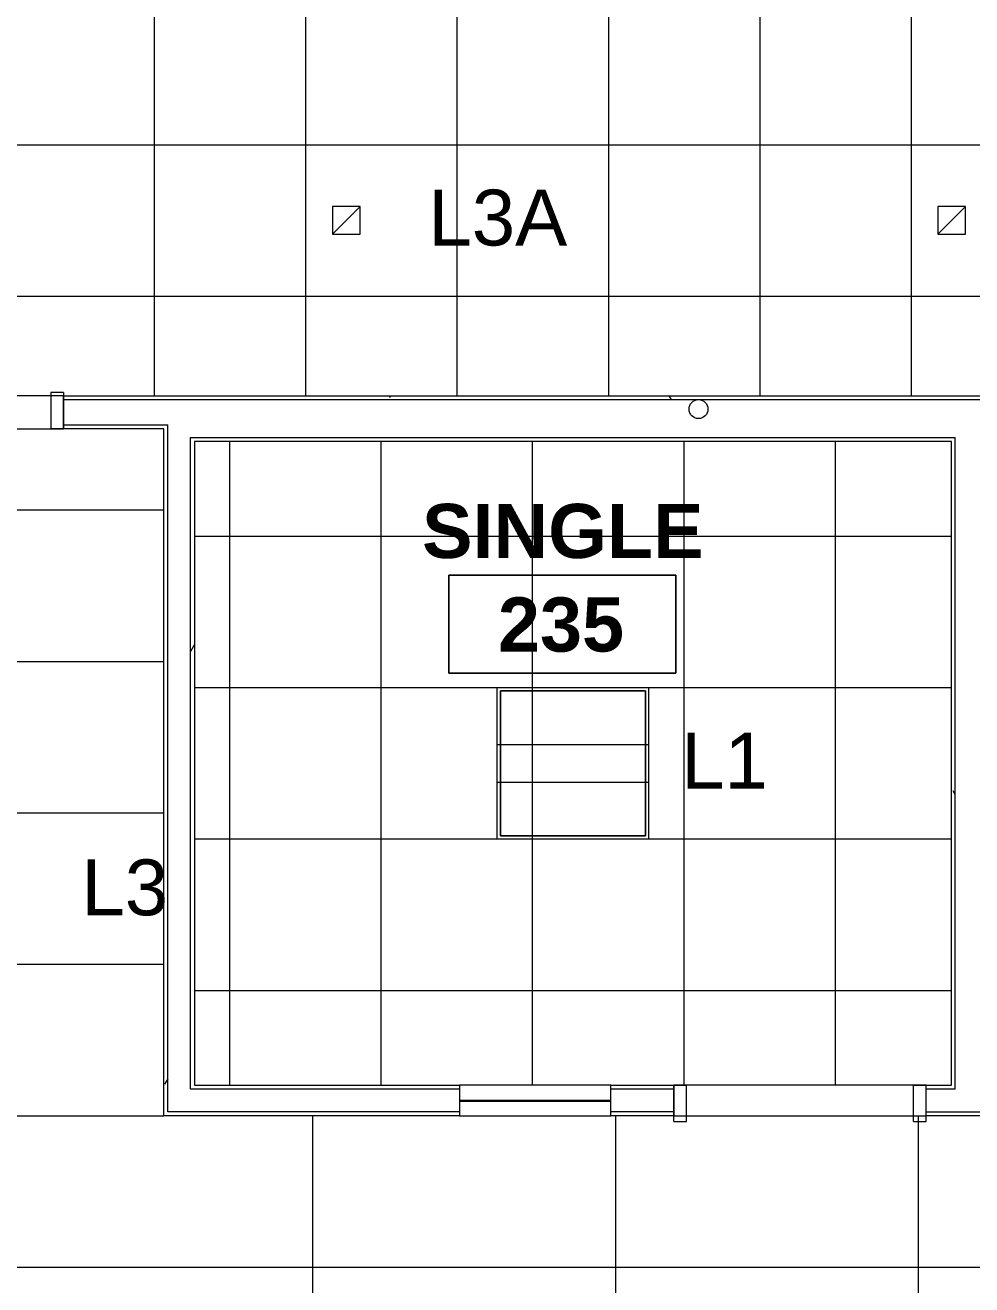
# Model space of a CAD drawing. Header units: inches. Extents: x -24 to 3083, y 122 to 13691.
# Drawn here: x 2030.5 to 2180.6, y 12440.1 to 12639.7 of the extents above; entities that cross this region are included whole.
import ezdxf

# ---------------------------------------------------------------- set-up
doc = ezdxf.new("R2010")
doc.units = ezdxf.units.IN
doc.header["$MEASUREMENT"] = 0
for name, color, linetype, lineweight in [('X2$0$A-AREA-IDEN', 2, 'Continuous', 9), ('X2$0$A-CLNG-PATT', 13, 'Continuous', 13), ('X2$0$A-DETL', 90, 'Continuous', 13), ('X2$0$A-DOOR', 31, 'Continuous', 13), ('X2$0$A-DOOR-FRAM', 31, 'Continuous', 20), ('X2$0$A-GLAZ', 151, 'Continuous', 13), ('X2$0$A-WALL', 113, 'Continuous', 13), ('X2$0$A-WALL-PATT', 111, 'Continuous', 13), ('X2$0$E-LITE-EQPM', 33, 'Continuous', 9), ('X2$0$E-LITE-EQPM-IDEN', 33, 'Continuous', 9), ('X2$0$I-WALL', 2, 'Continuous', 9)]:
    doc.layers.add(name, color=color, linetype=linetype, lineweight=lineweight)
doc.styles.add('X2$0$Arial_3', font='arial.ttf', dxfattribs={"height": 8.851796})
doc.styles.add('X2$0$Swis721 Lt BT_B', font='', dxfattribs={"height": 8.583975})
doc.styles.get('X2$0$Swis721 Lt BT_B').set_extended_font_data('Swis721 Lt BT', bold=True)
pattern_1 = [(0, (0, 0), (30.72, 7.68), [1.267, -21.773, 1.267, -21.773, -122.88]), (0, (0, 0), (30.72, 7.68), [-46.08, 1.267, -44.813, 1.267, -21.773, -53.76]), (0, (0, 0), (30.72, 7.68), [-115.2, 1.267, -14.093, 1.267, -37.133]), (120, (11.52, 3.84), (-22.0110751, 22.7643004), [1.267, -21.773, 1.267, -21.773, -122.88]), (120, (11.52, 3.84), (-22.0110751, 22.7643004), [-46.08, 1.267, -44.813, 1.267, -21.773, -53.76]), (120, (11.52, 3.84), (-22.0110751, 22.7643004), [-115.2, 1.267, -14.093, 1.267, -37.133]), (240, (15.36, 19.2), (-8.7089249, -30.4443004), [1.267, -21.773, 1.267, -21.773, -122.88]), (240, (15.36, 19.2), (-8.7089249, -30.4443004), [-46.08, 1.267, -44.813, 1.267, -21.773, -53.76]), (240, (15.36, 19.2), (-8.7089249, -30.4443004), [-115.2, 1.267, -14.093, 1.267, -37.133])]

# ---------------------------------------------------------------- blocks, each defined once
blk = doc.blocks.new('X2$0$Single Flush - OTJ_SOLIDFLUSH_ALUM-5159735-FIRST FLOOR')
at = {"layer": 'X2$0$A-DOOR-FRAM'}
for p, q in [((-20, -3.125), (-20, 2.625)), ((-20, 2.625), (-18, 2.625)), ((-18, -3.125), (-18, 2.625)), ((18.000004, -3.125), (18.000004, 2.625)), ((18.000004, 2.625), (20.000004, 2.625)), ((20.000004, -3.125), (20.000004, 2.625)), ((-20, -3.125), (-18, -3.125)), ((18.000004, -3.125), (20.000004, -3.125))]:
    blk.add_line(p, q, dxfattribs=at)
blk = doc.blocks.new('X2$0$Frameless opening with glazing - 24_ x 96_-4900874-FIRST FLOOR')
at = {"layer": 'X2$0$A-GLAZ', "lineweight": 30}
blk.add_line((-13.5, 0.0625), (10.5, 0.0625), dxfattribs=at)
blk = doc.blocks.new('X2$0$Single Flush - OTJ_SOLIDFLUSH_ALUM-4900816-FIRST FLOOR')
at = {"layer": 'X2$0$A-DOOR-FRAM'}
for p, q in [((-20, -3.3125), (-20, 2.4375)), ((-20, 2.4375), (-18, 2.4375)), ((-18, -3.3125), (-18, 2.4375)), ((18.000004, -3.3125), (18.000004, 2.4375)), ((18.000004, 2.4375), (20.000004, 2.4375)), ((20.000004, -3.3125), (20.000004, 2.4375)), ((-20, -3.3125), (-18, -3.3125)), ((18.000004, -3.3125), (20.000004, -3.3125))]:
    blk.add_line(p, q, dxfattribs=at)
blk = doc.blocks.new('X2$0$L-Ceiling Light - Linear Box - 2_x2_-4960925-FIRST FLOOR')
at = {"layer": 'X2$0$E-LITE-EQPM'}
for p, q in [((-12, -12), (-12, 12)), ((-12, 12), (12, 12)), ((-12, -12), (-12, 12)), ((-12, 12), (12, 12)), ((12, 12), (12, -12)), ((12, 12), (12, -12)), ((-11.5, -11.5), (-11.5, 11.5)), ((-11.5, 11.5), (11.5, 11.5)), ((11.5, 11.5), (-11.5, 11.5)), ((-11.5, 11.5), (-11.5, -11.5)), ((11.5, 11.5), (11.5, -11.5)), ((11.5, -11.5), (11.5, 11.5)), ((-12, 3), (12, 3)), ((-12, -3), (12, -3)), ((11.5, -11.5), (-11.5, -11.5)), ((-11.5, -11.5), (11.5, -11.5)), ((12, -12), (-12, -12)), ((12, -12), (-12, -12))]:
    blk.add_line(p, q, dxfattribs=at)
blk = doc.blocks.new('X2$0$L-Recessed Square Downlight - 4_  black trim-5264487-FIRST FLOOR')
at = {"layer": 'X2$0$E-LITE-EQPM'}
for p, q in [((-2.1875, -2.1875), (-2.1875, 2.1875)), ((-2.1875, 2.1875), (2.1875, 2.1875)), ((-2.1875, 2.1875), (2.1875, -2.1875)), ((2.1875, 2.1875), (2.1875, -2.1875)), ((2.1875, -2.1875), (-2.1875, -2.1875))]:
    blk.add_line(p, q, dxfattribs=at)
blk = doc.blocks.new('X2$0$Room Tag - Room Name and Number-3379422-FIRST FLOOR')
at = {"layer": 'X2$0$A-AREA-IDEN'}
for p, q in [((-0.1881, -0.1636), (-0.1881, -0.0018)), ((-0.1881, -0.0018), (0.1869, -0.0018)), ((0.1869, -0.0018), (-0.1881, -0.0018)), ((-0.1881, -0.0018), (-0.1881, -0.1636)), ((0.1869, -0.0018), (0.1869, -0.1636)), ((0.1869, -0.1636), (0.1869, -0.0018)), ((0.1869, -0.1636), (-0.1881, -0.1636)), ((-0.1881, -0.1636), (0.1869, -0.1636))]:
    blk.add_line(p, q, dxfattribs=at)
blk = doc.blocks.new('X2')
at = {"layer": 'X2$0$A-CLNG-PATT'}
h = blk.add_hatch(dxfattribs=at)
h.set_pattern_fill('FP2_76', color=256, style=0, pattern_type=2)
h.set_pattern_definition([(90, (27154.966, 12956.726), (24, -1e-15), []), (0, (27154.966, 12956.726), (0, -24), [])])
h.paths.add_polyline_path([(27306.16, 12548.67), (27384.86, 12548.67), (27384.86, 12580.98), (27510.37, 12580.98), (27510.37, 13324.8), (27510.24, 13324.8), (27510.24, 13356.11), (26778.81, 13356.11), (26778.81, 13300.99), (27447.32, 13300.99), (27447.32, 12641.36), (26764.63, 12641.36), (26773.57, 12580.98), (27300.86, 12580.98), (27300.86, 12548.67)], flags=0)
h = blk.add_hatch(dxfattribs=at)
h.set_pattern_fill('FP2_72', color=256, style=0, pattern_type=2)
h.set_pattern_definition([(0, (27036.077, 12394.856), (0, -24), []), (270, (27036.077, 12394.856), (-48, -3e-15), [])])
h.paths.add_polyline_path([(27295.99, 12231.09), (27295.99, 12466.86), (26994.03, 12466.86), (26994.02, 12575.73), (26934.12, 12575.73), (26934.12, 12337.09), (26809.71, 12337.09), (26815.76, 12296.23), (26823.31, 12296.23), (26823.31, 12252.96), (26822.31, 12251.96), (26822.31, 12234.02), (26823.31, 12233.02), (26823.31, 12231.09), (27295.62, 12231.09)], flags=0)
h.paths.add_polyline_path([(27175.83, 12341.83), (26988.08, 12341.83), (26988.08, 12346.86), (27269.7, 12346.86), (27269.7, 12341.83), (27206.38, 12341.83)], flags=0)
h = blk.add_hatch(dxfattribs=at)
h.set_pattern_fill('FP2_69', color=256, style=0, pattern_type=2)
h.set_pattern_definition([(180, (27070.906, 12534.73), (3e-15, 24), []), (90, (27070.906, 12534.73), (24, -1e-15), [])])
h.paths.add_polyline_path([(27064.91, 12471.73), (27118.91, 12471.73), (27118.91, 12573.73), (26998.91, 12573.73), (26998.91, 12471.73), (27040.91, 12471.73)], flags=0)
at = {"layer": 'X2$0$A-WALL-PATT', "lineweight": 9}
h = blk.add_hatch(dxfattribs=at)
h.set_pattern_fill('FP2_1', color=256, style=0, pattern_type=2)
h.set_pattern_definition(pattern_1)
h.paths.add_polyline_path([(26978.12, 12580.36), (26994.03, 12580.36), (26994.03, 12580.98), (26978.12, 12580.98)], flags=0)
h.paths.add_polyline_path([(26769.3, 12580.36), (26938.12, 12580.36), (26938.12, 12580.98), (26768.64, 12580.98), (26768.74, 12580.36), (26769.21, 12580.36)], flags=0)
h = blk.add_hatch(dxfattribs=at)
h.set_pattern_fill('FP2_1', color=256, style=0, pattern_type=2)
h.set_pattern_definition(pattern_1)
h.paths.add_polyline_path([(27295.99, 12580.36), (27300.24, 12580.36), (27300.22, 12580.98), (26994.03, 12580.98), (26994.03, 12580.36), (27293.29, 12580.36)], flags=0)
h = blk.add_hatch(dxfattribs=at)
h.set_pattern_fill('FP2_1', color=256, style=0, pattern_type=2)
h.set_pattern_definition(pattern_1)
h.paths.add_polyline_path([(26994.03, 12466.86), (26994.66, 12466.86), (26994.66, 12576.36), (26994.03, 12576.36), (26994.03, 12471.11)], flags=0)
h = blk.add_hatch(dxfattribs=at)
h.set_pattern_fill('FP2_1', color=256, style=0, pattern_type=2)
h.set_pattern_definition(pattern_1)
h.paths.add_polyline_path([(27123.16, 12573.73), (27295.99, 12573.73), (27295.99, 12574.36), (27123.16, 12574.36)], flags=0)
h.paths.add_polyline_path([(27119.47, 12573.73), (27119.53, 12573.73), (27119.51, 12574.36), (26998.28, 12574.36), (26998.28, 12573.73), (27118.91, 12573.73)], flags=0)
h = blk.add_hatch(dxfattribs=at)
h.set_pattern_fill('FP2_1', color=256, style=0, pattern_type=2)
h.set_pattern_definition(pattern_1)
h.paths.add_polyline_path([(26998.91, 12471.11), (26998.91, 12573.73), (26998.28, 12573.73), (26998.28, 12471.11)], flags=0)
h = blk.add_hatch(dxfattribs=at)
h.set_pattern_fill('FP2_1', color=256, style=0, pattern_type=2)
h.set_pattern_definition(pattern_1)
h.paths.add_polyline_path([(27119.47, 12466.86), (27119.53, 12466.86), (27119.53, 12467.48), (27118.91, 12467.48), (27118.91, 12466.86)], flags=0)
h.paths.add_polyline_path([(27118.91, 12471.11), (27119.53, 12471.11), (27119.53, 12573.73), (27118.91, 12573.73), (27118.91, 12471.73)], flags=0)
h = blk.add_hatch(dxfattribs=at)
h.set_pattern_fill('FP2_1', color=256, style=0, pattern_type=2)
h.set_pattern_definition(pattern_1)
h.paths.add_polyline_path([(27177.78, 12466.86), (27177.78, 12467.48), (27167.78, 12467.48), (27167.78, 12466.86)], flags=0)
h.paths.add_polyline_path([(27123.16, 12466.86), (27127.78, 12466.86), (27127.78, 12467.48), (27119.53, 12467.48), (27119.53, 12466.86)], flags=0)
h.paths.add_polyline_path([(27295.99, 12466.86), (27295.98, 12467.48), (27201.78, 12467.48), (27201.78, 12466.86), (27293.29, 12466.86)], flags=0)
at = {"layer": 'X2$0$A-DETL', "lineweight": 9}
blk.add_circle((27078.82, 12578.86), 1.5, dxfattribs=at)
at = {"layer": 'X2$0$A-WALL'}
for p, q in [((26978.12, 12580.36), (27300.24, 12580.36)), ((26978.12, 12576.36), (26994.66, 12576.36)), ((26994.66, 12467.48), (26994.66, 12576.36)), ((26998.28, 12471.11), (26998.28, 12574.36)), ((26998.28, 12574.36), (27119.53, 12574.36)), ((27119.53, 12471.11), (27119.53, 12574.36)), ((27040.91, 12471.11), (26998.28, 12471.11)), ((27074.91, 12471.11), (27064.91, 12471.11)), ((27119.53, 12471.11), (27114.91, 12471.11)), ((27040.91, 12467.48), (26994.66, 12467.48)), ((27074.91, 12467.48), (27064.91, 12467.48)), ((27114.91, 12467.48), (27127.78, 12467.48))]:
    blk.add_line(p, q, dxfattribs=at)
at = {"layer": 'X2$0$I-WALL'}
for p, q in [((26978.12, 12580.98), (26938.12, 12580.98)), ((26938.12, 12575.73), (26978.12, 12575.73)), ((27064.91, 12471.73), (27040.91, 12471.73)), ((27114.91, 12471.73), (27074.91, 12471.73)), ((27040.91, 12466.86), (27064.91, 12466.86)), ((27074.91, 12466.86), (27114.91, 12466.86))]:
    blk.add_line(p, q, dxfattribs=at)
at = {"layer": 'X2$0$I-WALL', "lineweight": 13}
for p, q in [((26978.12, 12575.73), (26978.12, 12580.98)), ((26978.12, 12580.98), (27300.86, 12580.98)), ((26994.03, 12575.73), (26978.12, 12575.73)), ((26994.03, 12466.86), (26994.03, 12575.73)), ((26998.91, 12573.73), (26998.91, 12471.73)), ((27118.91, 12573.73), (26998.91, 12573.73)), ((27118.91, 12471.73), (27118.91, 12573.73)), ((26998.91, 12471.73), (27040.91, 12471.73)), ((27040.91, 12471.73), (27040.91, 12466.86)), ((27064.91, 12471.73), (27074.91, 12471.73)), ((27064.91, 12466.86), (27064.91, 12471.73)), ((27074.91, 12471.73), (27074.91, 12466.86)), ((27114.91, 12471.73), (27118.91, 12471.73)), ((27114.91, 12466.86), (27114.91, 12471.73)), ((27040.91, 12466.86), (26994.03, 12466.86)), ((27074.91, 12466.86), (27064.91, 12466.86)), ((27127.78, 12466.86), (27114.91, 12466.86))]:
    blk.add_line(p, q, dxfattribs=at)
at = {"layer": 'X2$0$A-AREA-IDEN', "xscale": 95.99999999999994, "yscale": 95.99999999999994, "zscale": 95.99999999999994}
blk.add_blockref('X2$0$Room Tag - Room Name and Number-3379422-FIRST FLOOR', (27057.29, 12552.7), dxfattribs=at)
at = {"layer": 'X2$0$A-DOOR', "rotation": 180}
blk.add_blockref('X2$0$Single Flush - OTJ_SOLIDFLUSH_ALUM-5159735-FIRST FLOOR', (26958.12, 12578.36), dxfattribs=at)
at = {"layer": 'X2$0$A-DOOR'}
blk.add_blockref('X2$0$Single Flush - OTJ_SOLIDFLUSH_ALUM-4900816-FIRST FLOOR', (27094.91, 12469.29), dxfattribs=at)
at = {"layer": 'X2$0$A-GLAZ', "rotation": 180}
blk.add_blockref('X2$0$Frameless opening with glazing - 24_ x 96_-4900874-FIRST FLOOR', (27051.41, 12469.29), dxfattribs=at)
at = {"layer": 'X2$0$E-LITE-EQPM', "extrusion": (0, 0, -1), "rotation": 180}
for p in [(-27022.97, 12608.79), (-27118.97, 12608.79)]:
    blk.add_blockref('X2$0$L-Recessed Square Downlight - 4_  black trim-5264487-FIRST FLOOR', p, dxfattribs=at)
at = {"layer": 'X2$0$E-LITE-EQPM'}
blk.add_blockref('X2$0$L-Ceiling Light - Linear Box - 2_x2_-4960925-FIRST FLOOR', (27058.91, 12522.73), dxfattribs=at)
at = {"layer": 'X2$0$A-AREA-IDEN', "char_height": 8.584, "attachment_point": 2, "line_spacing_factor": 0.998538, "style": 'X2$0$Swis721 Lt BT_B'}
for s, insert, width in [('SINGLE', (27057.31, 12563.84), 49.464), ('235', (27057.02, 12549.02), 23.004)]:
    blk.add_mtext(s, dxfattribs=dict(at, insert=insert, width=width))
at = {"layer": 'X2$0$E-LITE-EQPM-IDEN', "char_height": 8.852, "attachment_point": 2, "line_spacing_factor": 0.938532, "style": 'X2$0$Arial_3'}
for s, insert, width in [('L3A', (27047, 12613.64), 26.244), ('L1', (27082.94, 12527.58), 16.416), ('L3', (26987.86, 12507.49), 16.416)]:
    blk.add_mtext(s, dxfattribs=dict(at, insert=insert, width=width))

msp = doc.modelspace()

# ---------------------------------------------------------------- block references
at = {"color": 253, "lineweight": 5}
msp.add_blockref('X2', (-24941.6, 0), dxfattribs=at)

doc.saveas('drawing.dxf')
